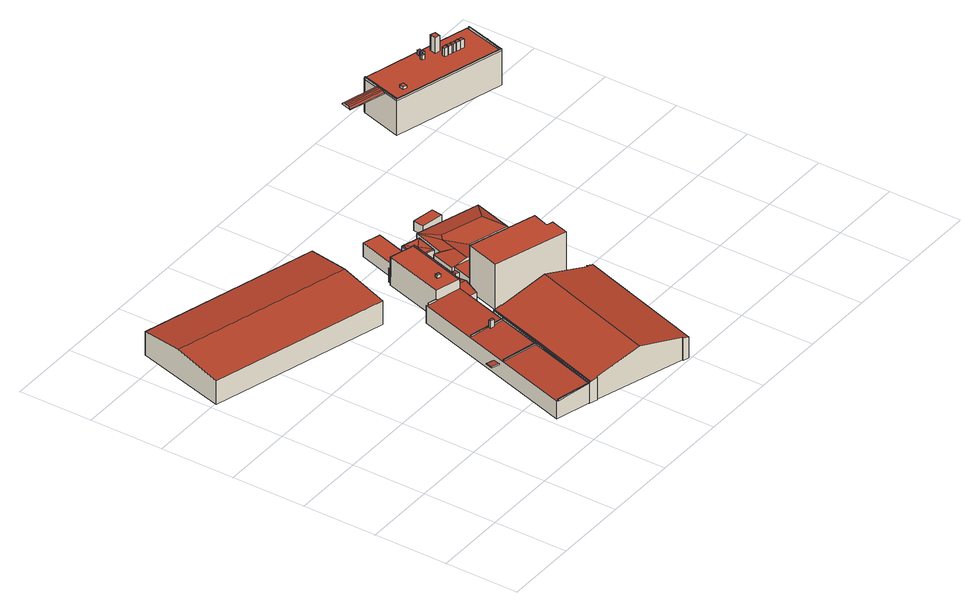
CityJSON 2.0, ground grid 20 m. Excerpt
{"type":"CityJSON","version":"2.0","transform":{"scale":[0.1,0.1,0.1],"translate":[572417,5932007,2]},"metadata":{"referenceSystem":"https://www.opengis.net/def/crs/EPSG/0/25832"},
"CityObjects":{
"building1":{"type":"Building","attributes":{"Grundfläche 2D":"1286.338872","Grundhöhe NN":"3.517"},"geometry":[{"type":"Solid","lod":"3","boundaries":[[[[0,1,2,3]],[[4,1,0,5]],[[3,2,6,7]],[[5,0,3,7,8]],[[4,5,8,9]],[[6,2,1,4,9]],[[8,7,6,9]]]],"semantics":{"surfaces":[{"type":"RoofSurface"},{"type":"WallSurface"},{"type":"GroundSurface"}],"values":[[0,0,1,1,1,1,2]]}}]},
"building2":{"type":"Building","attributes":{"Grundfläche 2D":"690.124814","Grundhöhe NN":"2.688"},"children":["building2-1","building2-2","building2-3","building2-4","building2-5","building2-6","building2-7","building2-8","building2-9"],"geometry":[{"type":"Solid","lod":"3","boundaries":[[[[10,11,12,13,14,15,16,17,18,19,20,21,22,23]],[[24,25,26,27,28,29,30,31,32]],[[33,34,35,36,37,38]],[[39,40,41,42,36,35,34]],[[43,44,45,46,47,48]],[[49,41,40,18,17,16,15,14,13,12,11,50,51]],[[21,20,19,52,53,54]],[[22,21,54,55,23]],[[11,10,23,55,50]],[[39,34,33,38,56,57,48,29,28,27,26,25,18,40]],[[58,31,30,29,48,47,59]],[[32,31,58,52,19,60]],[[18,25,24,32,60,19]],[[42,41,49,61]],[[37,36,42,61,62]],[[38,37,62,56]],[[43,48,57,63]],[[44,43,63,64]],[[45,44,64,65]],[[46,45,65,66]],[[47,46,66,59]],[[50,55,54,53,52,58,59,66,65,64,63,57,56,62,61,49,51]]]],"semantics":{"surfaces":[{"type":"RoofSurface"},{"type":"WallSurface"},{"type":"GroundSurface"}],"values":[[0,0,0,0,0,1,1,1,1,1,1,1,1,1,1,1,1,1,1,1,1,2]]}}]},
"building2-1":{"type":"BuildingInstallation","parents":["building2"],"geometry":[{"type":"MultiSurface","lod":"3","boundaries":[[[67,68,69]],[[70,68,67]],[[69,68,11,12]],[[67,69,12,71]],[[70,67,71,10]],[[68,70,10,11]]],"semantics":{"surfaces":[{"type":"RoofSurface"},{"type":"WallSurface"}],"values":[0,0,1,1,1,1]}}]},
"building2-2":{"type":"BuildingInstallation","parents":["building2"],"geometry":[{"type":"MultiSurface","lod":"3","boundaries":[[[72,73,74,75]],[[76,77,74,78,79]],[[74,77,75]],[[79,78,80,81]],[[15,73,72,82]],[[79,81,83,76]],[[15,16,74,73]],[[16,80,78,74]]],"semantics":{"surfaces":[{"type":"RoofSurface"},{"type":"WallSurface"}],"values":[0,0,0,1,1,1,1,1]}}]},
"building2-3":{"type":"BuildingInstallation","parents":["building2"],"geometry":[{"type":"MultiSurface","lod":"3","boundaries":[[[84,85,86,87]],[[88,89,85,84]],[[86,85,89,82,72,75]],[[86,75,77,87]],[[83,88,84,87,77,76]]],"semantics":{"surfaces":[{"type":"RoofSurface"},{"type":"WallSurface"}],"values":[0,1,1,1,1]}}]},
"building2-4":{"type":"BuildingInstallation","parents":["building2"],"geometry":[{"type":"MultiSurface","lod":"3","boundaries":[[[90,91,60,92]],[[92,60,19,20]],[[90,92,20,93]],[[91,90,93,94]],[[94,19,60,91]]],"semantics":{"surfaces":[{"type":"RoofSurface"},{"type":"WallSurface"}],"values":[0,1,1,1,1]}}]},
"building2-5":{"type":"BuildingInstallation","parents":["building2"],"geometry":[{"type":"MultiSurface","lod":"3","boundaries":[[[95,96,97,98]],[[14,99,98,97]],[[95,98,99,100]],[[96,95,100,13]],[[97,96,13,14]]],"semantics":{"surfaces":[{"type":"RoofSurface"},{"type":"WallSurface"}],"values":[0,1,1,1,1]}}]},
"building2-6":{"type":"BuildingInstallation","parents":["building2"],"geometry":[{"type":"MultiSurface","lod":"3","boundaries":[[[101,102,103,104,105,106]],[[26,102,101,25]],[[104,103,27,28,29]],[[29,30,105,104]],[[30,24,106,105]],[[24,25,101,106]]],"semantics":{"surfaces":[{"type":"RoofSurface"},{"type":"WallSurface"}],"values":[0,1,1,1,1,1]}}]},
"building2-7":{"type":"BuildingInstallation","parents":["building2"],"geometry":[{"type":"MultiSurface","lod":"3","boundaries":[[[107,108,109,110,111,112]],[[113,110,109,108,114,115]],[[116,112,111,110,113,117]],[[107,112,116,118]],[[108,107,118,114]]],"semantics":{"surfaces":[{"type":"RoofSurface"},{"type":"WallSurface"}],"values":[0,1,1,1,1]}}]},
"building2-8":{"type":"BuildingInstallation","parents":["building2"],"geometry":[{"type":"MultiSurface","lod":"3","boundaries":[[[119,120,121,122]],[[119,103,102,120]],[[27,33,34,123,26]],[[123,39,124,121,120,102,26]],[[121,124,35,125,122]],[[33,27,103,119,122,125]]],"semantics":{"surfaces":[{"type":"RoofSurface"},{"type":"WallSurface"}],"values":[0,1,1,1,1,1]}}]},
"building2-9":{"type":"BuildingInstallation","parents":["building2"],"geometry":[{"type":"MultiSurface","lod":"3","boundaries":[[[126,127,128,129]],[[130,131,129,128]],[[131,132,126,129]],[[132,133,127,126]],[[133,130,128,127]],[[133,132,131,130]]],"semantics":{"surfaces":[{"type":"RoofSurface"},{"type":"WallSurface"},{"type":"OuterCeilingSurface"}],"values":[0,1,1,1,1,2]}}]},
"building3":{"type":"Building","attributes":{"Grundfläche 2D":"1040.469483","Grundhöhe NN":"2.465"},"children":["building3-1"],"geometry":[{"type":"Solid","lod":"3","boundaries":[[[[134,135,136,137,138,139,140,141]],[[142,143,144,145,146,147,148,149,68,150,151,152,134,141]],[[138,137,153,154]],[[139,138,154,155]],[[140,139,155,156]],[[142,141,140,156,157]],[[143,142,157,158]],[[145,144,143,158,159]],[[160,161,68,149,148,147,146,145,159,162]],[[151,150,68,161,163]],[[152,151,163,164]],[[135,134,152,164,165]],[[136,135,165,166]],[[137,136,166,153]],[[156,155,154,153,166,165,164,163,161,160,162,159,158,157]]]],"semantics":{"surfaces":[{"type":"RoofSurface"},{"type":"WallSurface"},{"type":"GroundSurface"}],"values":[[0,0,1,1,1,1,1,1,1,1,1,1,1,1,2]]}}]},
"building3-1":{"type":"BuildingInstallation","parents":["building3"],"geometry":[{"type":"MultiSurface","lod":"3","boundaries":[[[167,168,169,170,171,172,173,174]],[[68,150,167,174]],[[167,150,144,169,168]],[[144,145,170,169]],[[171,170,145,146,147,148,149,68,174,173,172]]],"semantics":{"surfaces":[{"type":"RoofSurface"},{"type":"WallSurface"}],"values":[0,1,1,1,1]}}]},
"building4":{"type":"Building","attributes":{"Grundfläche 2D":"4.925545","Grundhöhe NN":"2.688"},"geometry":[{"type":"Solid","lod":"3","boundaries":[[[[175,176,177,178]],[[179,180,178,177]],[[180,181,175,178]],[[181,182,176,175]],[[182,179,177,176]],[[182,181,180,179]]]],"semantics":{"surfaces":[{"type":"RoofSurface"},{"type":"WallSurface"},{"type":"GroundSurface"}],"values":[[0,1,1,1,1,2]]}}]},
"building5":{"type":"Building","attributes":{"Grundfläche 2D":"192.442511","Grundhöhe NN":"3.111"},"geometry":[{"type":"Solid","lod":"3","boundaries":[[[[183,184,185,186,187,188]],[[185,184,189,190]],[[186,185,190,191]],[[187,186,191,192]],[[188,187,192,193]],[[183,188,193,194]],[[184,183,194,189]],[[193,192,191,190,189,194]]]],"semantics":{"surfaces":[{"type":"RoofSurface"},{"type":"WallSurface"},{"type":"GroundSurface"}],"values":[[0,1,1,1,1,1,1,2]]}}]},
"building6":{"type":"Building","attributes":{"Grundfläche 2D":"29.242454","Grundhöhe NN":"3.624"},"geometry":[{"type":"Solid","lod":"3","boundaries":[[[[195,196,197,198]],[[196,199,200,197]],[[201,195,198,202]],[[199,201,202,200]],[[201,199,203]],[[196,203,199]],[[201,203,195]],[[196,195,203]],[[204,205,198,197]],[[205,206,202,198]],[[206,207,200,202]],[[207,204,197,200]],[[207,206,205,204]]]],"semantics":{"surfaces":[{"type":"RoofSurface"},{"type":"WallSurface"},{"type":"GroundSurface"}],"values":[[0,0,0,0,0,0,0,0,1,1,1,1,2]]}}]},
"building7":{"type":"Building","attributes":{"Grundfläche 2D":"290.757665","Grundhöhe NN":"3.340"},"geometry":[{"type":"Solid","lod":"3","boundaries":[[[[208,209,210,211,212,213]],[[212,211,214,215,216]],[[217,215,214]],[[217,218,216,215]],[[218,219,213,212]],[[218,212,216]],[[220,213,219]],[[221,222,223,208,213,220]],[[209,223,222,224,225]],[[211,210,226,227]],[[214,211,227,228]],[[217,214,228,229]],[[218,217,229,230]],[[219,218,230,231]],[[220,219,231,232]],[[221,220,232,233]],[[221,233,234,222]],[[209,208,223]],[[210,209,235,226]],[[209,225,236,235]],[[222,234,237,224]],[[225,224,237,236]],[[228,227,226,235,236,237,234,233,232,231,230,229]]]],"semantics":{"surfaces":[{"type":"RoofSurface"},{"type":"WallSurface"},{"type":"GroundSurface"}],"values":[[0,0,0,0,0,0,0,0,0,1,1,1,1,1,1,1,1,1,1,1,1,1,2]]}}]},
"building8":{"type":"Building","attributes":{"Grundfläche 2D":"18.575410","Grundhöhe NN":"3.571"},"geometry":[{"type":"Solid","lod":"3","boundaries":[[[[238,239,240,241]],[[242,243,241,240]],[[243,244,238,241]],[[244,245,239,238]],[[245,242,240,239]],[[245,244,243,242]]]],"semantics":{"surfaces":[{"type":"RoofSurface"},{"type":"WallSurface"},{"type":"GroundSurface"}],"values":[[0,1,1,1,1,2]]}}]},
"building9":{"type":"Building","attributes":{"Grundfläche 2D":"403.400149","Grundhöhe NN":"3.388"},"children":["building9-1","building9-2","building9-3","building9-4","building9-5","building9-6","building9-7","building9-8","building9-9","building9-10","building9-11","building9-12","building9-13"],"geometry":[{"type":"MultiSurface","lod":"3","boundaries":[[[246,247,248,249,250,251,252,253,254,255,256]],[[257,258,259,260,261,262,263,264,265,266,267]],[[268,269,270,271]],[[272,264,249,248]],[[263,250,249,264]],[[251,250,263,262]],[[251,262,261,260,259,258,257,254,253,252]],[[257,273,255,254]],[[274,275,256,255,273,276]],[[277,278,246,256,279,280]],[[278,281,247,246]],[[281,272,248,247]],[[269,282,283,272,281,284,285,270]],[[264,272,283,286]],[[265,264,286,287]],[[267,266,265,287,288]],[[257,267,288,289]],[[273,257,289,290]],[[278,277,291,292,293,294,295,296,276,273,290,297]],[[281,278,297,284]],[[271,270,285,298]],[[268,271,298,299]],[[269,268,299,282]],[[282,299,298,285,284,297,290,289,288,287,286,283]]],"semantics":{"surfaces":[{"type":"RoofSurface"},{"type":"WallSurface"},{"type":"GroundSurface"}],"values":[0,0,0,1,1,1,1,1,1,1,1,1,1,1,1,1,1,1,1,1,1,1,1,2]}}]},
"building9-1":{"type":"BuildingInstallation","parents":["building9"],"geometry":[{"type":"MultiSurface","lod":"3","boundaries":[[[300,301,302,303]],[[304,305,303,302]],[[305,306,300,303]],[[301,300,306,307]],[[302,301,307,304]]],"semantics":{"surfaces":[{"type":"RoofSurface"},{"type":"WallSurface"}],"values":[0,1,1,1,1]}}]},
"building9-2":{"type":"BuildingInstallation","parents":["building9"],"geometry":[{"type":"MultiSurface","lod":"3","boundaries":[[[308,309,310,311]],[[311,310,312,313]],[[308,311,313,314]],[[309,308,314,315]],[[310,309,315,312]]],"semantics":{"surfaces":[{"type":"RoofSurface"},{"type":"WallSurface"}],"values":[0,1,1,1,1]}}]},
"building9-3":{"type":"BuildingInstallation","parents":["building9"],"geometry":[{"type":"MultiSurface","lod":"3","boundaries":[[[316,317,318,319]],[[319,318,320,321]],[[316,319,321,322]],[[317,316,322,323]],[[318,317,323,320]]],"semantics":{"surfaces":[{"type":"RoofSurface"},{"type":"WallSurface"}],"values":[0,1,1,1,1]}}]},
"building9-4":{"type":"BuildingInstallation","parents":["building9"],"geometry":[{"type":"MultiSurface","lod":"3","boundaries":[[[324,325,326,327]],[[327,326,328,329]],[[324,327,329,330]],[[325,324,330,331]],[[326,325,331,328]]],"semantics":{"surfaces":[{"type":"RoofSurface"},{"type":"WallSurface"}],"values":[0,1,1,1,1]}}]},
"building9-5":{"type":"BuildingInstallation","parents":["building9"],"geometry":[{"type":"MultiSurface","lod":"3","boundaries":[[[332,333,334,335]],[[336,337,335,334]],[[337,338,332,335]],[[333,332,338,339]],[[334,333,339,336]]],"semantics":{"surfaces":[{"type":"RoofSurface"},{"type":"WallSurface"}],"values":[0,1,1,1,1]}}]},
"building9-6":{"type":"BuildingInstallation","parents":["building9"],"geometry":[{"type":"MultiSurface","lod":"3","boundaries":[[[340,341,342,343]],[[343,342,344,345]],[[340,343,345,346]],[[341,340,346,347]],[[342,341,347,344]]],"semantics":{"surfaces":[{"type":"RoofSurface"},{"type":"WallSurface"}],"values":[0,1,1,1,1]}}]},
"building9-7":{"type":"BuildingInstallation","parents":["building9"],"geometry":[{"type":"MultiSurface","lod":"3","boundaries":[[[348,349,350,351]],[[351,350,352,353]],[[348,351,353,354]],[[354,355,349,348]],[[350,349,355,352]]],"semantics":{"surfaces":[{"type":"RoofSurface"},{"type":"WallSurface"}],"values":[0,1,1,1,1]}}]},
"building9-8":{"type":"BuildingInstallation","parents":["building9"],"geometry":[{"type":"MultiSurface","lod":"3","boundaries":[[[356,357,358,359]],[[360,361,357,356]],[[361,362,358,357]],[[359,358,362,363]],[[356,359,363,360]]],"semantics":{"surfaces":[{"type":"RoofSurface"},{"type":"WallSurface"}],"values":[0,1,1,1,1]}}]},
"building9-9":{"type":"BuildingInstallation","parents":["building9"],"geometry":[{"type":"MultiSurface","lod":"3","boundaries":[[[364,365,366,367]],[[367,366,368,369]],[[364,367,369,370]],[[365,364,370,371]],[[366,365,371,368]]],"semantics":{"surfaces":[{"type":"RoofSurface"},{"type":"WallSurface"}],"values":[0,1,1,1,1]}}]},
"building9-10":{"type":"BuildingInstallation","parents":["building9"],"geometry":[{"type":"MultiSurface","lod":"3","boundaries":[[[372,373,374,375]],[[375,374,376,377]],[[372,375,377,378]],[[373,372,378,379]],[[374,373,379,376]]],"semantics":{"surfaces":[{"type":"RoofSurface"},{"type":"WallSurface"}],"values":[0,1,1,1,1]}}]},
"building9-11":{"type":"BuildingInstallation","parents":["building9"],"geometry":[{"type":"MultiSurface","lod":"3","boundaries":[[[380,381,382,383]],[[383,382,384,385]],[[380,383,385,386]],[[381,380,386,387]],[[382,381,387,384]]],"semantics":{"surfaces":[{"type":"RoofSurface"},{"type":"WallSurface"}],"values":[0,1,1,1,1]}}]},
"building9-12":{"type":"BuildingInstallation","parents":["building9"],"geometry":[{"type":"MultiSurface","lod":"3","boundaries":[[[388,389,390,391]],[[391,390,392,393]],[[388,391,393,394]],[[389,388,394,395]],[[390,389,395,392]]],"semantics":{"surfaces":[{"type":"RoofSurface"},{"type":"WallSurface"}],"values":[0,1,1,1,1]}}]},
"building9-13":{"type":"BuildingInstallation","parents":["building9"],"geometry":[{"type":"MultiSurface","lod":"3","boundaries":[[[274,276,396,397,398]],[[398,399,275,274]],[[399,400,256,275]],[[400,401,279,256]],[[401,402,280,279]],[[403,277,280,402,404]],[[396,276,405,406]],[[407,408,404,402,401,400,399,398,397,396,406,409]],[[403,404,408,410]],[[277,410,411]],[[291,411,412]],[[293,413,414]],[[415,294,414]],[[413,292,412]],[[405,276,416]],[[416,295,415]],[[415,414,413,412,411,410,408,407,409,406,405,416]]],"semantics":{"surfaces":[{"type":"RoofSurface"},{"type":"WallSurface"},{"type":"OuterCeilingSurface"}],"values":[0,0,0,0,0,0,1,1,1,1,1,1,1,1,1,1,2]}}]}
},
"vertices":[
[43,922,96],[525,788,96],[557,902,82],[74,1036,82],[488,655,82],[6,789,82],[557,902,15],[74,1036,15],[6,789,15],[488,655,15],
[423,114,56],[513,90,62],[514,92,62],[571,281,62],[572,284,62],[607,399,62],[607,401,62],[617,432,62],[653,553,62],[587,573,58],[564,580,56],[559,582,56],[419,118,56],[418,116,56],[651,554,88],[653,553,88],[657,566,88],[661,578,88],[671,612,88],[703,716,88],[700,716,88],[636,736,86],[587,573,86],[661,578,56],[659,572,57],[668,569,57],[692,562,57],[704,602,46],[671,612,46],[657,566,56],[653,553,52],[647,533,46],[680,523,46],[740,838,46],[692,852,46],[658,741,46],[644,746,46],[641,734,46],[703,716,46],[647,533,7],[513,90,7],[607,399,7],[587,573,7],[564,580,7],[559,582,7],[418,116,7],[671,612,7],[703,716,7],[636,736,7],[641,734,7],[587,573,62],[680,523,7],[704,602,7],[740,838,7],[692,852,7],[658,741,7],[644,746,7],
[423,117,60],[513,90,64],[514,92,64],[423,114,60],[423,117,56],
[579,407,63],[607,399,65],[607,401,65],[579,409,63],[567,411,62],[568,412,62],[518,428,59],[517,426,59],[518,428,56],[517,426,56],[579,407,60],[567,411,60],
[566,405,80],[577,402,80],[579,409,80],[568,412,80],[566,405,60],[577,402,60],
[564,578,62],[586,571,62],[564,580,62],[564,578,56],[586,571,58],
[481,308,59],[571,281,65],[572,284,65],[482,311,59],[482,311,56],[481,308,56],
[653,553,90],[657,566,90],[661,578,90],[703,716,90],[700,716,90],[651,554,90],
[629,605,95],[627,598,95],[635,595,95],[637,595,95],[637,596,95],[639,602,95],[637,595,87],[627,598,87],[635,595,87],[639,602,87],[637,596,87],[629,605,87],
[661,578,95],[657,566,95],[666,563,95],[669,575,95],[657,566,82],[666,563,56],[669,575,56],
[459,328,44],[480,321,44],[486,340,43],[465,347,43],[486,340,41],[465,347,41],[459,328,41],[480,321,41],
[656,48,103],[778,12,69],[778,10,69],[794,5,64],[898,348,69],[881,353,74],[880,350,74],[759,387,108],[638,424,75],[639,426,75],[619,432,70],[617,432,69],[607,401,69],[607,399,69],[572,284,67],[571,281,67],[516,89,65],[535,83,70],[536,85,70],[794,5,5],[898,348,5],[881,353,5],[880,350,5],[638,424,5],[639,426,5],[617,432,5],[571,281,5],[513,90,5],[572,284,5],[535,83,5],[536,85,5],[778,12,5],[778,10,5],
[516,89,67],[574,280,70],[619,432,71],[617,432,71],[572,284,70],[571,281,70],[514,92,67],[513,90,67],
[728,676,39],[734,697,39],[713,703,39],[707,682,39],[713,703,7],[707,682,7],[728,676,7],[734,697,7],
[900,513,140],[716,568,140],[688,477,140],[889,416,140],[903,464,140],[886,469,140],[716,568,11],[688,477,11],[889,416,11],[903,464,11],[886,469,11],[900,513,11],
[732,768,49],[778,754,49],[780,755,46],[731,770,46],[762,703,49],[763,701,46],[716,717,49],[714,716,46],[747,735,50],[780,755,16],[731,770,16],[714,716,16],[763,701,16],
[772,614,55],[807,604,46],[814,602,45],[828,648,45],[797,700,55],[785,658,55],[937,615,45],[923,676,58],[808,711,58],[969,720,45],[794,772,45],[768,687,45],[749,692,45],[730,627,45],[736,625,46],[737,625,46],[718,568,46],[789,546,46],[814,602,13],[828,648,13],[937,615,13],[969,720,13],[794,772,13],[768,687,13],[749,692,13],[730,627,13],[736,625,13],[807,604,13],[789,546,13],[718,568,13],
[895,798,43],[835,808,43],[830,778,43],[890,768,43],[830,778,16],[890,768,16],[895,798,16],[835,808,16],
[1124,1057,116],[1428,972,116],[1459,1086,116],[1457,1086,116],[1426,975,116],[1128,1059,116],[1146,1125,116],[1146,1126,116],[1158,1169,116],[1156,1170,116],[1140,1115,116],[1158,1169,109],[1147,1130,110],[1146,1126,110],[1146,1125,110],[1145,1121,110],[1128,1059,112],[1426,975,112],[1457,1086,109],[1458,1091,109],[1308,1133,109],[1160,1174,109],[1490,1075,61],[1459,1084,63],[1444,1032,63],[1476,1023,61],[1459,1086,109],[1156,1170,109],[1143,1126,114],[1142,1121,115],[1145,1130,110],[1137,1101,111],[1124,1057,112],[1139,1110,115],[1138,1105,114],[1428,972,112],[1459,1084,14],[1459,1086,14],[1428,972,14],[1444,1032,14],[1457,1086,14],[1458,1091,14],[1160,1174,14],[1158,1169,14],[1156,1170,14],[1139,1110,111],[1139,1111,111],[1140,1115,111],[1142,1120,110],[1143,1125,110],[1143,1126,110],[1124,1057,14],[1476,1023,14],[1490,1075,14],
[1360,1070,134],[1358,1061,134],[1367,1059,134],[1369,1067,134],[1367,1059,110],[1369,1067,110],[1360,1070,110],[1358,1061,110],
[1302,1108,123],[1295,1110,123],[1293,1103,123],[1300,1101,123],[1293,1103,110],[1300,1101,110],[1302,1108,110],[1295,1110,110],
[1378,1055,134],[1381,1064,134],[1371,1066,134],[1369,1058,134],[1371,1066,110],[1369,1058,110],[1378,1055,110],[1381,1064,110],
[1312,1115,123],[1305,1117,123],[1303,1109,123],[1310,1107,123],[1303,1109,110],[1310,1107,110],[1312,1115,109],[1305,1117,109],
[1355,1062,134],[1357,1070,134],[1348,1073,134],[1346,1065,134],[1348,1073,110],[1346,1065,110],[1355,1062,110],[1357,1070,110],
[1184,1080,119],[1174,1083,119],[1171,1071,119],[1181,1068,119],[1171,1071,111],[1181,1068,111],[1184,1080,111],[1174,1083,111],
[1470,1042,92],[1458,1045,92],[1455,1034,91],[1467,1031,91],[1455,1034,62],[1467,1031,61],[1470,1042,61],[1458,1045,62],
[1456,1052,74],[1471,1048,74],[1474,1057,74],[1459,1062,74],[1456,1052,63],[1471,1048,61],[1474,1057,61],[1459,1062,63],
[1383,1063,134],[1381,1055,134],[1390,1052,134],[1392,1061,134],[1390,1052,110],[1392,1061,110],[1383,1063,110],[1381,1055,110],
[1346,1074,134],[1336,1076,134],[1334,1068,134],[1343,1065,134],[1334,1068,110],[1343,1065,110],[1346,1074,110],[1336,1076,110],
[1313,1124,122],[1306,1126,122],[1304,1119,122],[1311,1117,122],[1304,1119,109],[1311,1117,109],[1313,1124,109],[1306,1126,109],
[1350,1106,154],[1337,1110,154],[1332,1093,154],[1346,1090,154],[1332,1093,110],[1346,1090,110],[1350,1106,109],[1337,1110,109],
[1047,1157,110],[1046,1155,112],[1045,1153,114],[1044,1148,115],[1042,1143,116],[1041,1137,115],[1040,1133,114],[1136,1100,110],[1038,1128,110],[1145,1130,108],[1047,1157,108],[1040,1133,108],[1038,1128,108],[1041,1137,108],[1136,1100,108],[1138,1105,108],[1139,1110,108],[1140,1114,108],[1140,1115,108],[1142,1121,108],[1143,1126,108]
]}
